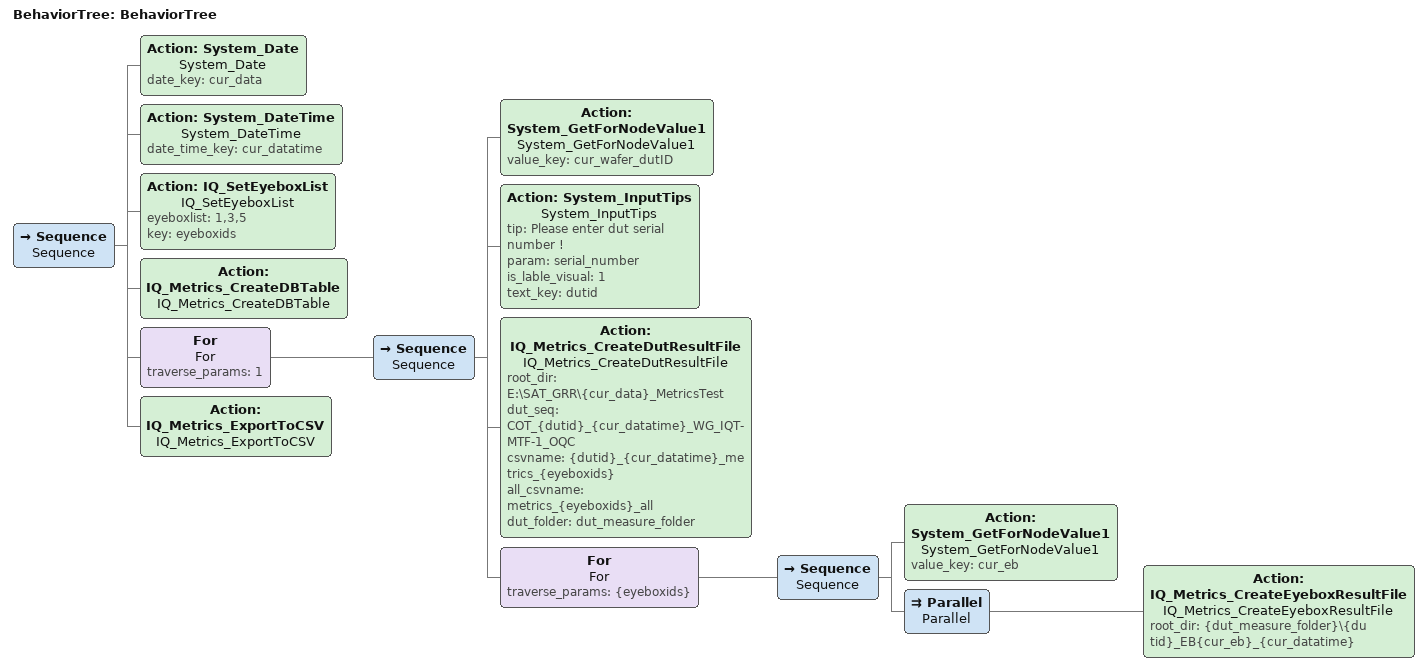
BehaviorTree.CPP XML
<?xml version="1.0"?>
<root main_tree_to_execute="BehaviorTree">
 <BehaviorTree ID="BehaviorTree">
  <!-- Add nodes here -->
  <Sequence name="Sequence">
   <!-- System Init -->
   <Action name="System_Date" ID="System_Date" date_key="cur_data"/>
   <Action name="System_DateTime" ID="System_DateTime" date_time_key="cur_datatime"/>
   <!--alignment process-->
   <Action name="IQ_SetEyeboxList" ID="IQ_SetEyeboxList" eyeboxlist="1,3,5" key="eyeboxids"/>
   <Action name="IQ_Metrics_CreateDBTable" ID="IQ_Metrics_CreateDBTable"/>
   <For name="For" traverse_params="1">
    <Sequence name="Sequence">
     <Action name="System_GetForNodeValue1" ID="System_GetForNodeValue1" value_key="cur_wafer_dutID"/>
     <Action name="System_InputTips" ID="System_InputTips" tip="Please enter dut serial number !" param="serial_number" is_lable_visual="1" text_key="dutid"/>
     <!--Define Csv File and dut folder path-->
     <Action name="IQ_Metrics_CreateDutResultFile" ID="IQ_Metrics_CreateDutResultFile" root_dir="E:\SAT_GRR\{cur_data}_MetricsTest" dut_seq="COT_{dutid}_{cur_datatime}_WG_IQT-MTF-1_OQC" csvname="{dutid}_{cur_datatime}_metrics_{eyeboxids}" all_csvname="metrics_{eyeboxids}_all" dut_folder="dut_measure_folder"/>
     <For name="For" traverse_params="{eyeboxids}">
      <Sequence name="Sequence">
       <Action name="System_GetForNodeValue1" ID="System_GetForNodeValue1" value_key="cur_eb"/>
       <Parallel name="Parallel">
        <Action name="IQ_Metrics_CreateEyeboxResultFile" ID="IQ_Metrics_CreateEyeboxResultFile" root_dir="{dut_measure_folder}\{dutid}_EB{cur_eb}_{cur_datatime}"/>
       </Parallel>
      </Sequence>
     </For>
    </Sequence>
   </For>
   <!-- IQ Metrics Module -->
   <Action name="IQ_Metrics_ExportToCSV" ID="IQ_Metrics_ExportToCSV"/>
  </Sequence>
 </BehaviorTree>
</root>
